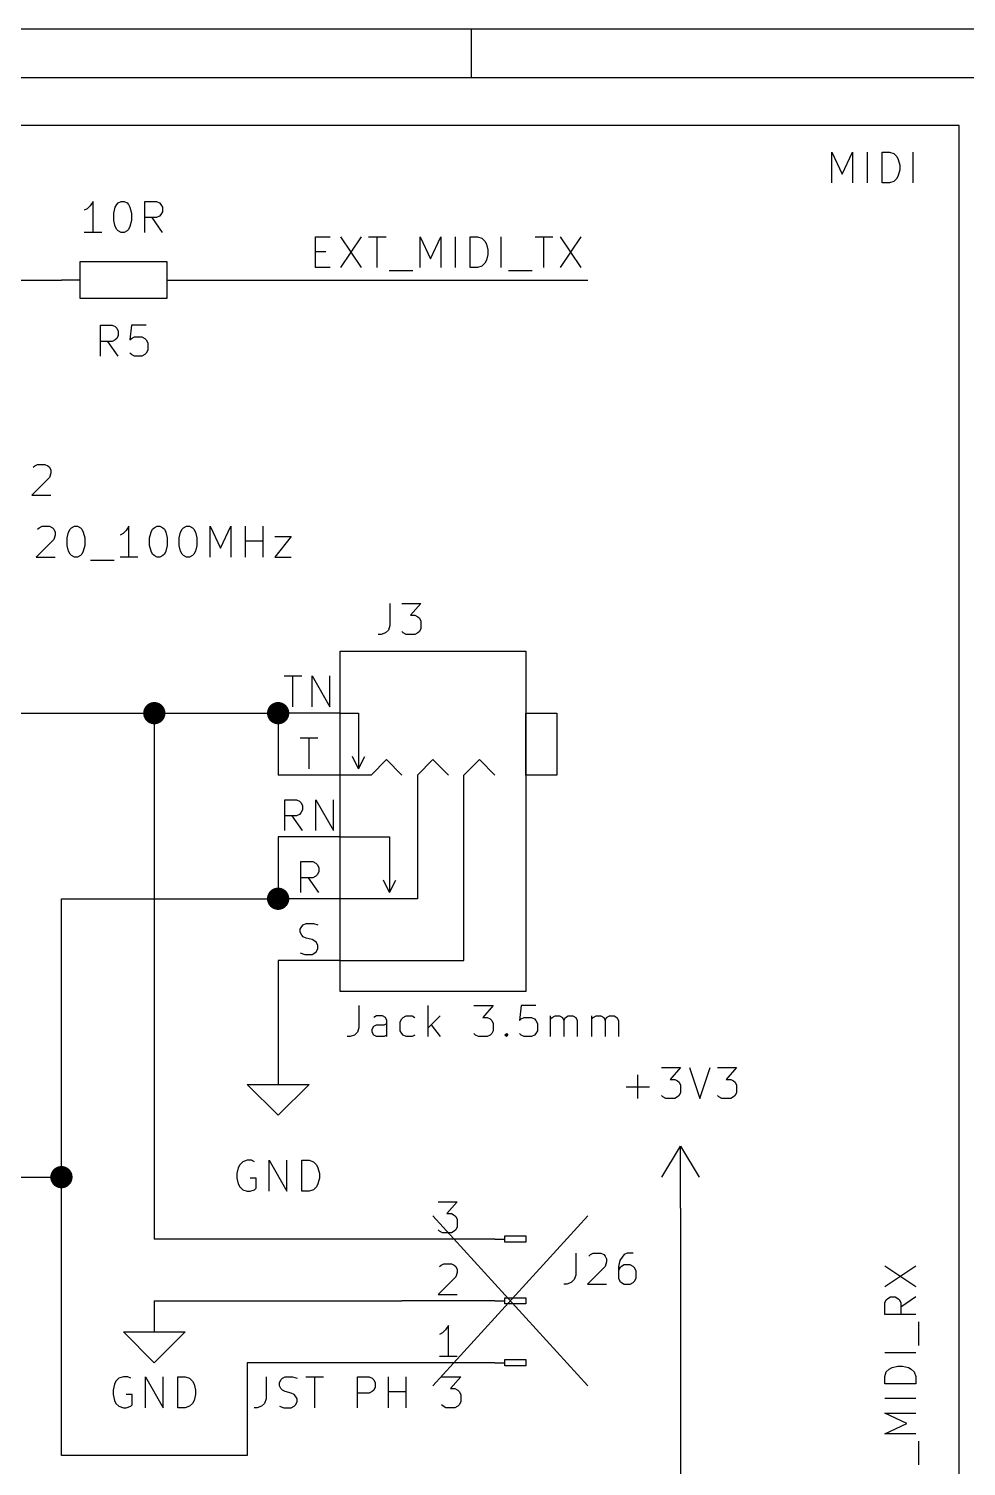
# Model space of a CAD drawing. Extents: x 0.4 to 11.3, y -7.9 to -0.4.
# Drawn here: x 1.647 to 3.161, y -2.717 to -0.394 of the extents above; entities that cross this region are included whole.
import ezdxf

# ---------------------------------------------------------------- set-up
doc = ezdxf.new("R2010")
doc.units = 0
doc.header["$MEASUREMENT"] = 0
for name, color, linetype in [('BLUE3', 171, 'CONTINUOUS'), ('CYAN2', 4, 'CONTINUOUS'), ('GRAY1', 251, 'CONTINUOUS'), ('GRAY3', 9, 'CONTINUOUS'), ('GREEN3', 91, 'CONTINUOUS'), ('LORANGE', 41, 'CONTINUOUS'), ('LYELLOW', 51, 'CONTINUOUS'), ('RED2', 1, 'CONTINUOUS'), ('RED3', 11, 'CONTINUOUS')]:
    doc.layers.add(name, color=color, linetype=linetype)

msp = doc.modelspace()

# ---------------------------------------------------------------- linework, layer by layer
at = {"layer": 'BLUE3', "linetype": 'CONTINUOUS'}
for p, q in [((3.15, -0.55), (0.55, -0.55)), ((3.15, -5.1), (3.15, -0.55)), ((2.9445, -0.643), (2.9445, -0.593)), ((2.9445, -0.593), (2.9612, -0.6287)), ((2.9612, -0.6287), (2.9779, -0.593)), ((2.9779, -0.593), (2.9779, -0.643)), ((3.0017, -0.643), (3.0017, -0.593)), ((3.0255, -0.643), (3.0255, -0.593)), ((3.0255, -0.593), (3.0374, -0.593)), ((3.0374, -0.593), (3.0445, -0.5953)), ((3.0445, -0.5953), (3.0493, -0.6001)), ((3.0493, -0.6001), (3.0517, -0.6049)), ((3.0755, -0.643), (3.0755, -0.593)), ((3.0517, -0.6049), (3.054, -0.6144)), ((3.054, -0.6215), (3.0517, -0.6311)), ((3.054, -0.6144), (3.054, -0.6215)), ((3.0374, -0.643), (3.0255, -0.643)), ((3.0445, -0.6406), (3.0374, -0.643)), ((3.0493, -0.6358), (3.0445, -0.6406)), ((3.0517, -0.6311), (3.0493, -0.6358))]:
    msp.add_line(p, q, dxfattribs=at)
at = {"layer": 'CYAN2', "linetype": 'CONTINUOUS'}
for p, q in [((1.7512, -0.6728), (1.7464, -0.6799)), ((1.7512, -0.7228), (1.7512, -0.6728)), ((1.7917, -0.6752), (1.7964, -0.6728)), ((1.7964, -0.6728), (1.8012, -0.6728)), ((1.8012, -0.6728), (1.8059, -0.6752)), ((1.8345, -0.7228), (1.8345, -0.6728)), ((1.8345, -0.6728), (1.8536, -0.6728)), ((1.8536, -0.6728), (1.8583, -0.6752)), ((1.7417, -0.6847), (1.7369, -0.6871)), ((1.7464, -0.6799), (1.7417, -0.6847)), ((1.7845, -0.6918), (1.7869, -0.6823)), ((1.7845, -0.7038), (1.7845, -0.6918)), ((1.7869, -0.6823), (1.7893, -0.6776)), ((1.7893, -0.6776), (1.7917, -0.6752)), ((1.8059, -0.6752), (1.8083, -0.6776)), ((1.8083, -0.6776), (1.8107, -0.6823)), ((1.8107, -0.6823), (1.8131, -0.6918)), ((1.8131, -0.6918), (1.8131, -0.7038)), ((1.8583, -0.6966), (1.8536, -0.699)), ((1.8583, -0.6752), (1.8607, -0.6776)), ((1.8607, -0.6942), (1.8583, -0.6966)), ((1.8607, -0.6776), (1.8631, -0.6823)), ((1.8631, -0.6895), (1.8607, -0.6942)), ((1.8631, -0.6823), (1.8631, -0.6895)), ((1.7869, -0.7133), (1.7845, -0.7038)), ((1.7893, -0.718), (1.7869, -0.7133)), ((1.7917, -0.7204), (1.7893, -0.718)), ((1.8083, -0.718), (1.8059, -0.7204)), ((1.8107, -0.7133), (1.8083, -0.718)), ((1.8131, -0.7038), (1.8107, -0.7133)), ((1.8536, -0.699), (1.8345, -0.699)), ((1.8631, -0.7228), (1.8464, -0.699)), ((1.7655, -0.7228), (1.7369, -0.7228)), ((1.7964, -0.7228), (1.7917, -0.7204)), ((1.8012, -0.7228), (1.7964, -0.7228)), ((1.8059, -0.7204), (1.8012, -0.7228)), ((1.7631, -0.9228), (1.7631, -0.8728)), ((1.7631, -0.8728), (1.7821, -0.8728)), ((1.7821, -0.8728), (1.7869, -0.8752)), ((1.7869, -0.8752), (1.7893, -0.8776)), ((1.7893, -0.8776), (1.7917, -0.8823)), ((1.7917, -0.8823), (1.7917, -0.8895)), ((1.8131, -0.8728), (1.8107, -0.8966)), ((1.8369, -0.8728), (1.8131, -0.8728)), ((1.7821, -0.899), (1.7631, -0.899)), ((1.7917, -0.9228), (1.775, -0.899)), ((1.7869, -0.8966), (1.7821, -0.899)), ((1.7893, -0.8942), (1.7869, -0.8966)), ((1.7917, -0.8895), (1.7893, -0.8942)), ((1.8107, -0.8966), (1.8131, -0.8942)), ((1.8131, -0.8942), (1.8179, -0.8918)), ((1.8179, -0.8918), (1.8298, -0.8918)), ((1.8298, -0.8918), (1.8345, -0.8942)), ((1.8345, -0.8942), (1.8369, -0.8966)), ((1.8369, -0.8966), (1.8393, -0.9014)), ((1.8393, -0.9014), (1.8393, -0.9133)), ((1.8131, -0.9204), (1.8107, -0.918)), ((1.8179, -0.9228), (1.8131, -0.9204)), ((1.8298, -0.9228), (1.8179, -0.9228)), ((1.8345, -0.9204), (1.8298, -0.9228)), ((1.8369, -0.918), (1.8345, -0.9204)), ((1.8393, -0.9133), (1.8369, -0.918)), ((1.6544, -1.1026), (1.6568, -1.1002)), ((1.6544, -1.1026), (1.6568, -1.1002)), ((1.6568, -1.1002), (1.6615, -1.0978)), ((1.6568, -1.1002), (1.6615, -1.0978)), ((1.6615, -1.0978), (1.6734, -1.0978)), ((1.6615, -1.0978), (1.6734, -1.0978)), ((1.6734, -1.0978), (1.6782, -1.1002)), ((1.6734, -1.0978), (1.6782, -1.1002)), ((1.6782, -1.1002), (1.6806, -1.1026)), ((1.6782, -1.1002), (1.6806, -1.1026)), ((1.6806, -1.1026), (1.6829, -1.1073)), ((1.6806, -1.1026), (1.6829, -1.1073)), ((1.6829, -1.1121), (1.6806, -1.1192)), ((1.6829, -1.1121), (1.6806, -1.1192)), ((1.6829, -1.1073), (1.6829, -1.1121)), ((1.6829, -1.1073), (1.6829, -1.1121)), ((1.6806, -1.1192), (1.652, -1.1478)), ((1.6806, -1.1192), (1.652, -1.1478)), ((1.652, -1.1478), (1.6829, -1.1478)), ((1.652, -1.1478), (1.6829, -1.1478)), ((1.6615, -1.2026), (1.6639, -1.2002)), ((1.6615, -1.2026), (1.6639, -1.2002)), ((1.6639, -1.2002), (1.6687, -1.1978)), ((1.6639, -1.2002), (1.6687, -1.1978)), ((1.6687, -1.1978), (1.6806, -1.1978)), ((1.6687, -1.1978), (1.6806, -1.1978)), ((1.6806, -1.1978), (1.6853, -1.2002)), ((1.6806, -1.1978), (1.6853, -1.2002)), ((1.6853, -1.2002), (1.6877, -1.2026)), ((1.6853, -1.2002), (1.6877, -1.2026)), ((1.6877, -1.2026), (1.6901, -1.2073)), ((1.6877, -1.2026), (1.6901, -1.2073)), ((1.6901, -1.2073), (1.6901, -1.2121)), ((1.6901, -1.2073), (1.6901, -1.2121)), ((1.7091, -1.2168), (1.7115, -1.2073)), ((1.7091, -1.2168), (1.7115, -1.2073)), ((1.7115, -1.2073), (1.7139, -1.2026)), ((1.7115, -1.2073), (1.7139, -1.2026)), ((1.7139, -1.2026), (1.7163, -1.2002)), ((1.7139, -1.2026), (1.7163, -1.2002)), ((1.7163, -1.2002), (1.721, -1.1978)), ((1.7163, -1.2002), (1.721, -1.1978)), ((1.721, -1.1978), (1.7258, -1.1978)), ((1.721, -1.1978), (1.7258, -1.1978)), ((1.7258, -1.1978), (1.7306, -1.2002)), ((1.7258, -1.1978), (1.7306, -1.2002)), ((1.7306, -1.2002), (1.7329, -1.2026)), ((1.7306, -1.2002), (1.7329, -1.2026)), ((1.7329, -1.2026), (1.7353, -1.2073)), ((1.7329, -1.2026), (1.7353, -1.2073)), ((1.7353, -1.2073), (1.7377, -1.2168)), ((1.7353, -1.2073), (1.7377, -1.2168)), ((1.8044, -1.2049), (1.7996, -1.2097)), ((1.8044, -1.2049), (1.7996, -1.2097)), ((1.8091, -1.1978), (1.8044, -1.2049)), ((1.8091, -1.1978), (1.8044, -1.2049)), ((1.8091, -1.2478), (1.8091, -1.1978)), ((1.8091, -1.2478), (1.8091, -1.1978)), ((1.8425, -1.2168), (1.8448, -1.2073)), ((1.8425, -1.2168), (1.8448, -1.2073)), ((1.8448, -1.2073), (1.8472, -1.2026)), ((1.8448, -1.2073), (1.8472, -1.2026)), ((1.8472, -1.2026), (1.8496, -1.2002)), ((1.8472, -1.2026), (1.8496, -1.2002)), ((1.8496, -1.2002), (1.8544, -1.1978)), ((1.8496, -1.2002), (1.8544, -1.1978)), ((1.8544, -1.1978), (1.8591, -1.1978)), ((1.8544, -1.1978), (1.8591, -1.1978)), ((1.8591, -1.1978), (1.8639, -1.2002)), ((1.8591, -1.1978), (1.8639, -1.2002)), ((1.8639, -1.2002), (1.8663, -1.2026)), ((1.8639, -1.2002), (1.8663, -1.2026)), ((1.8663, -1.2026), (1.8687, -1.2073)), ((1.8663, -1.2026), (1.8687, -1.2073)), ((1.8687, -1.2073), (1.871, -1.2168)), ((1.8687, -1.2073), (1.871, -1.2168)), ((1.8901, -1.2168), (1.8925, -1.2073)), ((1.8901, -1.2168), (1.8925, -1.2073)), ((1.8925, -1.2073), (1.8948, -1.2026)), ((1.8925, -1.2073), (1.8948, -1.2026)), ((1.8948, -1.2026), (1.8972, -1.2002)), ((1.8948, -1.2026), (1.8972, -1.2002)), ((1.8972, -1.2002), (1.902, -1.1978)), ((1.8972, -1.2002), (1.902, -1.1978)), ((1.902, -1.1978), (1.9068, -1.1978)), ((1.902, -1.1978), (1.9068, -1.1978)), ((1.9068, -1.1978), (1.9115, -1.2002)), ((1.9068, -1.1978), (1.9115, -1.2002)), ((1.9115, -1.2002), (1.9139, -1.2026)), ((1.9115, -1.2002), (1.9139, -1.2026)), ((1.9139, -1.2026), (1.9163, -1.2073)), ((1.9139, -1.2026), (1.9163, -1.2073)), ((1.9163, -1.2073), (1.9187, -1.2168)), ((1.9163, -1.2073), (1.9187, -1.2168)), ((1.9401, -1.2478), (1.9401, -1.1978)), ((1.9401, -1.1978), (1.9568, -1.2335)), ((1.9401, -1.2478), (1.9401, -1.1978)), ((1.9401, -1.1978), (1.9568, -1.2335)), ((1.9568, -1.2335), (1.9734, -1.1978)), ((1.9568, -1.2335), (1.9734, -1.1978)), ((1.9734, -1.1978), (1.9734, -1.2478)), ((1.9734, -1.1978), (1.9734, -1.2478)), ((1.9972, -1.2478), (1.9972, -1.1978)), ((1.9972, -1.2478), (1.9972, -1.1978)), ((2.0258, -1.2478), (2.0258, -1.1978)), ((2.0258, -1.2478), (2.0258, -1.1978)), ((1.6877, -1.2192), (1.6591, -1.2478)), ((1.6877, -1.2192), (1.6591, -1.2478)), ((1.6901, -1.2121), (1.6877, -1.2192)), ((1.6901, -1.2121), (1.6877, -1.2192)), ((1.7091, -1.2288), (1.7091, -1.2168)), ((1.7091, -1.2288), (1.7091, -1.2168)), ((1.7115, -1.2383), (1.7091, -1.2288)), ((1.7115, -1.2383), (1.7091, -1.2288)), ((1.7377, -1.2288), (1.7353, -1.2383)), ((1.7377, -1.2288), (1.7353, -1.2383)), ((1.7377, -1.2168), (1.7377, -1.2288)), ((1.7377, -1.2168), (1.7377, -1.2288)), ((1.7996, -1.2097), (1.7949, -1.2121)), ((1.7996, -1.2097), (1.7949, -1.2121)), ((1.8425, -1.2288), (1.8425, -1.2168)), ((1.8425, -1.2288), (1.8425, -1.2168)), ((1.8448, -1.2383), (1.8425, -1.2288)), ((1.8448, -1.2383), (1.8425, -1.2288)), ((1.871, -1.2288), (1.8687, -1.2383)), ((1.871, -1.2288), (1.8687, -1.2383)), ((1.871, -1.2168), (1.871, -1.2288)), ((1.871, -1.2168), (1.871, -1.2288)), ((1.8901, -1.2288), (1.8901, -1.2168)), ((1.8901, -1.2288), (1.8901, -1.2168)), ((1.8925, -1.2383), (1.8901, -1.2288)), ((1.8925, -1.2383), (1.8901, -1.2288)), ((1.9187, -1.2288), (1.9163, -1.2383)), ((1.9187, -1.2288), (1.9163, -1.2383)), ((1.9187, -1.2168), (1.9187, -1.2288)), ((1.9187, -1.2168), (1.9187, -1.2288)), ((1.9972, -1.2216), (2.0258, -1.2216)), ((1.9972, -1.2216), (2.0258, -1.2216)), ((2.0448, -1.2145), (2.071, -1.2145)), ((2.071, -1.2145), (2.0448, -1.2478)), ((2.0448, -1.2145), (2.071, -1.2145)), ((2.071, -1.2145), (2.0448, -1.2478)), ((1.6591, -1.2478), (1.6901, -1.2478)), ((1.6591, -1.2478), (1.6901, -1.2478)), ((1.7139, -1.243), (1.7115, -1.2383)), ((1.7139, -1.243), (1.7115, -1.2383)), ((1.7163, -1.2454), (1.7139, -1.243)), ((1.7163, -1.2454), (1.7139, -1.243)), ((1.721, -1.2478), (1.7163, -1.2454)), ((1.721, -1.2478), (1.7163, -1.2454)), ((1.7258, -1.2478), (1.721, -1.2478)), ((1.7258, -1.2478), (1.721, -1.2478)), ((1.7306, -1.2454), (1.7258, -1.2478)), ((1.7306, -1.2454), (1.7258, -1.2478)), ((1.7329, -1.243), (1.7306, -1.2454)), ((1.7329, -1.243), (1.7306, -1.2454)), ((1.7353, -1.2383), (1.7329, -1.243)), ((1.7353, -1.2383), (1.7329, -1.243)), ((1.7472, -1.2526), (1.7853, -1.2526)), ((1.7472, -1.2526), (1.7853, -1.2526)), ((1.8234, -1.2478), (1.7949, -1.2478)), ((1.8234, -1.2478), (1.7949, -1.2478)), ((1.8472, -1.243), (1.8448, -1.2383)), ((1.8472, -1.243), (1.8448, -1.2383)), ((1.8496, -1.2454), (1.8472, -1.243)), ((1.8496, -1.2454), (1.8472, -1.243)), ((1.8544, -1.2478), (1.8496, -1.2454)), ((1.8544, -1.2478), (1.8496, -1.2454)), ((1.8591, -1.2478), (1.8544, -1.2478)), ((1.8591, -1.2478), (1.8544, -1.2478)), ((1.8639, -1.2454), (1.8591, -1.2478)), ((1.8639, -1.2454), (1.8591, -1.2478)), ((1.8663, -1.243), (1.8639, -1.2454)), ((1.8663, -1.243), (1.8639, -1.2454)), ((1.8687, -1.2383), (1.8663, -1.243)), ((1.8687, -1.2383), (1.8663, -1.243)), ((1.8948, -1.243), (1.8925, -1.2383)), ((1.8948, -1.243), (1.8925, -1.2383)), ((1.8972, -1.2454), (1.8948, -1.243)), ((1.8972, -1.2454), (1.8948, -1.243)), ((1.902, -1.2478), (1.8972, -1.2454)), ((1.902, -1.2478), (1.8972, -1.2454)), ((1.9068, -1.2478), (1.902, -1.2478)), ((1.9068, -1.2478), (1.902, -1.2478)), ((1.9115, -1.2454), (1.9068, -1.2478)), ((1.9115, -1.2454), (1.9068, -1.2478)), ((1.9139, -1.243), (1.9115, -1.2454)), ((1.9139, -1.243), (1.9115, -1.2454)), ((1.9163, -1.2383), (1.9139, -1.243)), ((1.9163, -1.2383), (1.9139, -1.243)), ((2.0448, -1.2478), (2.071, -1.2478)), ((2.0448, -1.2478), (2.071, -1.2478)), ((2.2306, -1.3228), (2.2306, -1.3585)), ((2.2306, -1.3228), (2.2306, -1.3585)), ((2.2496, -1.3228), (2.2806, -1.3228)), ((2.2496, -1.3228), (2.2806, -1.3228)), ((2.2806, -1.3228), (2.2639, -1.3418)), ((2.2806, -1.3228), (2.2639, -1.3418)), ((2.2639, -1.3418), (2.271, -1.3418)), ((2.2639, -1.3418), (2.271, -1.3418)), ((2.271, -1.3418), (2.2758, -1.3442)), ((2.271, -1.3418), (2.2758, -1.3442)), ((2.2758, -1.3442), (2.2782, -1.3466)), ((2.2758, -1.3442), (2.2782, -1.3466)), ((2.2782, -1.3466), (2.2806, -1.3514)), ((2.2782, -1.3466), (2.2806, -1.3514)), ((2.2234, -1.3704), (2.2163, -1.3728)), ((2.2234, -1.3704), (2.2163, -1.3728)), ((2.2282, -1.3657), (2.2234, -1.3704)), ((2.2282, -1.3657), (2.2234, -1.3704)), ((2.2306, -1.3585), (2.2282, -1.3657)), ((2.2306, -1.3585), (2.2282, -1.3657)), ((2.252, -1.3704), (2.2496, -1.368)), ((2.252, -1.3704), (2.2496, -1.368)), ((2.2568, -1.3728), (2.252, -1.3704)), ((2.2568, -1.3728), (2.252, -1.3704)), ((2.2758, -1.3704), (2.271, -1.3728)), ((2.2758, -1.3704), (2.271, -1.3728)), ((2.2782, -1.368), (2.2758, -1.3704)), ((2.2782, -1.368), (2.2758, -1.3704)), ((2.2806, -1.3633), (2.2782, -1.368)), ((2.2806, -1.3633), (2.2782, -1.368)), ((2.2806, -1.3514), (2.2806, -1.3633)), ((2.2806, -1.3514), (2.2806, -1.3633)), ((2.2163, -1.3728), (2.2115, -1.3728)), ((2.2163, -1.3728), (2.2115, -1.3728)), ((2.271, -1.3728), (2.2568, -1.3728)), ((2.271, -1.3728), (2.2568, -1.3728)), ((2.1806, -1.9728), (2.1806, -2.0085)), ((2.1806, -1.9728), (2.1806, -2.0085)), ((2.2925, -2.0228), (2.2925, -1.9728)), ((2.2925, -2.0228), (2.2925, -1.9728)), ((2.3663, -1.9728), (2.3972, -1.9728)), ((2.3663, -1.9728), (2.3972, -1.9728)), ((2.3972, -1.9728), (2.3806, -1.9918)), ((2.3972, -1.9728), (2.3806, -1.9918)), ((2.4425, -1.9728), (2.4401, -1.9966)), ((2.4425, -1.9728), (2.4401, -1.9966)), ((2.4663, -1.9728), (2.4425, -1.9728)), ((2.4663, -1.9728), (2.4425, -1.9728)), ((2.2091, -1.9895), (2.2044, -1.9918)), ((2.2091, -1.9895), (2.2044, -1.9918)), ((2.2187, -1.9895), (2.2091, -1.9895)), ((2.2187, -1.9895), (2.2091, -1.9895)), ((2.2234, -1.9918), (2.2187, -1.9895)), ((2.2234, -1.9918), (2.2187, -1.9895)), ((2.2258, -1.9966), (2.2234, -1.9918)), ((2.2258, -1.9966), (2.2234, -1.9918)), ((2.2258, -2.0228), (2.2258, -1.9966)), ((2.2258, -2.0228), (2.2258, -1.9966)), ((2.2472, -1.999), (2.2496, -1.9942)), ((2.2472, -1.999), (2.2496, -1.9942)), ((2.2496, -1.9942), (2.252, -1.9918)), ((2.2496, -1.9942), (2.252, -1.9918)), ((2.252, -1.9918), (2.2568, -1.9895)), ((2.252, -1.9918), (2.2568, -1.9895)), ((2.2568, -1.9895), (2.2663, -1.9895)), ((2.2568, -1.9895), (2.2663, -1.9895)), ((2.2663, -1.9895), (2.271, -1.9918)), ((2.2663, -1.9895), (2.271, -1.9918)), ((2.3115, -1.9895), (2.2925, -2.0085)), ((2.3115, -1.9895), (2.2925, -2.0085)), ((2.3806, -1.9918), (2.3877, -1.9918)), ((2.3806, -1.9918), (2.3877, -1.9918)), ((2.3877, -1.9918), (2.3925, -1.9942)), ((2.3877, -1.9918), (2.3925, -1.9942)), ((2.3925, -1.9942), (2.3949, -1.9966)), ((2.3925, -1.9942), (2.3949, -1.9966)), ((2.3949, -1.9966), (2.3972, -2.0014)), ((2.3949, -1.9966), (2.3972, -2.0014)), ((2.4401, -1.9966), (2.4425, -1.9942)), ((2.4401, -1.9966), (2.4425, -1.9942)), ((2.4425, -1.9942), (2.4472, -1.9918)), ((2.4425, -1.9942), (2.4472, -1.9918)), ((2.4472, -1.9918), (2.4591, -1.9918)), ((2.4472, -1.9918), (2.4591, -1.9918)), ((2.4591, -1.9918), (2.4639, -1.9942)), ((2.4591, -1.9918), (2.4639, -1.9942)), ((2.4639, -1.9942), (2.4663, -1.9966)), ((2.4639, -1.9942), (2.4663, -1.9966)), ((2.4663, -1.9966), (2.4687, -2.0014)), ((2.4663, -1.9966), (2.4687, -2.0014)), ((2.4901, -2.0228), (2.4901, -1.9895)), ((2.4901, -2.0228), (2.4901, -1.9895)), ((2.4901, -1.9942), (2.4925, -1.9918)), ((2.4901, -1.9942), (2.4925, -1.9918)), ((2.4925, -1.9918), (2.4972, -1.9895)), ((2.4925, -1.9918), (2.4972, -1.9895)), ((2.4972, -1.9895), (2.5044, -1.9895)), ((2.4972, -1.9895), (2.5044, -1.9895)), ((2.5044, -1.9895), (2.5091, -1.9918)), ((2.5044, -1.9895), (2.5091, -1.9918)), ((2.5091, -1.9918), (2.5115, -1.9966)), ((2.5091, -1.9918), (2.5115, -1.9966)), ((2.5115, -1.9966), (2.5139, -1.9918)), ((2.5115, -1.9966), (2.5139, -1.9918)), ((2.5115, -1.9966), (2.5115, -2.0228)), ((2.5115, -1.9966), (2.5115, -2.0228)), ((2.5139, -1.9918), (2.5187, -1.9895)), ((2.5139, -1.9918), (2.5187, -1.9895)), ((2.5187, -1.9895), (2.5258, -1.9895)), ((2.5187, -1.9895), (2.5258, -1.9895)), ((2.5258, -1.9895), (2.5306, -1.9918)), ((2.5258, -1.9895), (2.5306, -1.9918)), ((2.5306, -1.9918), (2.5329, -1.9966)), ((2.5306, -1.9918), (2.5329, -1.9966)), ((2.5329, -1.9966), (2.5329, -2.0228)), ((2.5329, -1.9966), (2.5329, -2.0228)), ((2.5568, -2.0228), (2.5568, -1.9895)), ((2.5568, -2.0228), (2.5568, -1.9895)), ((2.5568, -1.9942), (2.5591, -1.9918)), ((2.5568, -1.9942), (2.5591, -1.9918)), ((2.5591, -1.9918), (2.5639, -1.9895)), ((2.5591, -1.9918), (2.5639, -1.9895)), ((2.5639, -1.9895), (2.571, -1.9895)), ((2.5639, -1.9895), (2.571, -1.9895)), ((2.571, -1.9895), (2.5758, -1.9918)), ((2.571, -1.9895), (2.5758, -1.9918)), ((2.5758, -1.9918), (2.5782, -1.9966)), ((2.5758, -1.9918), (2.5782, -1.9966)), ((2.5782, -1.9966), (2.5806, -1.9918)), ((2.5782, -1.9966), (2.5806, -1.9918)), ((2.5782, -1.9966), (2.5782, -2.0228)), ((2.5782, -1.9966), (2.5782, -2.0228)), ((2.5806, -1.9918), (2.5853, -1.9895)), ((2.5806, -1.9918), (2.5853, -1.9895)), ((2.5853, -1.9895), (2.5925, -1.9895)), ((2.5853, -1.9895), (2.5925, -1.9895)), ((2.5925, -1.9895), (2.5972, -1.9918)), ((2.5925, -1.9895), (2.5972, -1.9918)), ((2.5972, -1.9918), (2.5996, -1.9966)), ((2.5972, -1.9918), (2.5996, -1.9966)), ((2.5996, -1.9966), (2.5996, -2.0228)), ((2.5996, -1.9966), (2.5996, -2.0228)), ((2.1734, -2.0204), (2.1663, -2.0228)), ((2.1734, -2.0204), (2.1663, -2.0228)), ((2.1782, -2.0157), (2.1734, -2.0204)), ((2.1782, -2.0157), (2.1734, -2.0204)), ((2.1806, -2.0085), (2.1782, -2.0157)), ((2.1806, -2.0085), (2.1782, -2.0157)), ((2.202, -2.0109), (2.2044, -2.0061)), ((2.202, -2.0109), (2.2044, -2.0061)), ((2.202, -2.0157), (2.202, -2.0109)), ((2.202, -2.0157), (2.202, -2.0109)), ((2.2044, -2.0204), (2.202, -2.0157)), ((2.2044, -2.0204), (2.202, -2.0157)), ((2.2044, -2.0061), (2.2091, -2.0038)), ((2.2044, -2.0061), (2.2091, -2.0038)), ((2.2091, -2.0228), (2.2044, -2.0204)), ((2.2091, -2.0228), (2.2044, -2.0204)), ((2.2091, -2.0038), (2.221, -2.0038)), ((2.2091, -2.0038), (2.221, -2.0038)), ((2.221, -2.0038), (2.2258, -2.0014)), ((2.221, -2.0038), (2.2258, -2.0014)), ((2.2258, -2.0204), (2.221, -2.0228)), ((2.2258, -2.0204), (2.221, -2.0228)), ((2.2472, -2.0133), (2.2472, -1.999)), ((2.2472, -2.0133), (2.2472, -1.999)), ((2.2496, -2.018), (2.2472, -2.0133)), ((2.2496, -2.018), (2.2472, -2.0133)), ((2.252, -2.0204), (2.2496, -2.018)), ((2.252, -2.0204), (2.2496, -2.018)), ((2.2568, -2.0228), (2.252, -2.0204)), ((2.2568, -2.0228), (2.252, -2.0204)), ((2.271, -2.0204), (2.2663, -2.0228)), ((2.271, -2.0204), (2.2663, -2.0228)), ((2.2972, -2.0038), (2.3115, -2.0228)), ((2.2972, -2.0038), (2.3115, -2.0228)), ((2.3687, -2.0204), (2.3663, -2.018)), ((2.3687, -2.0204), (2.3663, -2.018)), ((2.3734, -2.0228), (2.3687, -2.0204)), ((2.3734, -2.0228), (2.3687, -2.0204)), ((2.3925, -2.0204), (2.3877, -2.0228)), ((2.3925, -2.0204), (2.3877, -2.0228)), ((2.3949, -2.018), (2.3925, -2.0204)), ((2.3949, -2.018), (2.3925, -2.0204)), ((2.3972, -2.0133), (2.3949, -2.018)), ((2.3972, -2.0133), (2.3949, -2.018)), ((2.3972, -2.0014), (2.3972, -2.0133)), ((2.3972, -2.0014), (2.3972, -2.0133)), ((2.4163, -2.0204), (2.4187, -2.018)), ((2.4163, -2.0204), (2.4187, -2.018)), ((2.4187, -2.0228), (2.4163, -2.0204)), ((2.4187, -2.0228), (2.4163, -2.0204)), ((2.4187, -2.018), (2.421, -2.0204)), ((2.4187, -2.018), (2.4187, -2.0228)), ((2.4187, -2.018), (2.421, -2.0204)), ((2.4187, -2.018), (2.4187, -2.0228)), ((2.421, -2.0204), (2.4187, -2.0228)), ((2.421, -2.0204), (2.4187, -2.0228)), ((2.4425, -2.0204), (2.4401, -2.018)), ((2.4425, -2.0204), (2.4401, -2.018)), ((2.4472, -2.0228), (2.4425, -2.0204)), ((2.4472, -2.0228), (2.4425, -2.0204)), ((2.4639, -2.0204), (2.4591, -2.0228)), ((2.4639, -2.0204), (2.4591, -2.0228)), ((2.4663, -2.018), (2.4639, -2.0204)), ((2.4663, -2.018), (2.4639, -2.0204)), ((2.4687, -2.0133), (2.4663, -2.018)), ((2.4687, -2.0133), (2.4663, -2.018)), ((2.4687, -2.0014), (2.4687, -2.0133)), ((2.4687, -2.0014), (2.4687, -2.0133)), ((2.1663, -2.0228), (2.1615, -2.0228)), ((2.1663, -2.0228), (2.1615, -2.0228)), ((2.221, -2.0228), (2.2091, -2.0228)), ((2.221, -2.0228), (2.2091, -2.0228)), ((2.2663, -2.0228), (2.2568, -2.0228)), ((2.2663, -2.0228), (2.2568, -2.0228)), ((2.3877, -2.0228), (2.3734, -2.0228)), ((2.3877, -2.0228), (2.3734, -2.0228)), ((2.4591, -2.0228), (2.4472, -2.0228)), ((2.4591, -2.0228), (2.4472, -2.0228)), ((2.6309, -2.1228), (2.6309, -2.0847)), ((2.669, -2.0728), (2.7, -2.0728)), ((2.7, -2.0728), (2.6833, -2.0919)), ((2.7143, -2.0728), (2.7309, -2.1228)), ((2.7309, -2.1228), (2.7476, -2.0728)), ((2.7595, -2.0728), (2.7905, -2.0728)), ((2.7905, -2.0728), (2.7738, -2.0919)), ((2.6119, -2.1038), (2.65, -2.1038)), ((2.6833, -2.0919), (2.6905, -2.0919)), ((2.6905, -2.0919), (2.6952, -2.0942)), ((2.6952, -2.0942), (2.6976, -2.0966)), ((2.6976, -2.0966), (2.7, -2.1014)), ((2.7, -2.1133), (2.6976, -2.118)), ((2.7, -2.1014), (2.7, -2.1133)), ((2.7738, -2.0919), (2.781, -2.0919)), ((2.781, -2.0919), (2.7857, -2.0942)), ((2.7857, -2.0942), (2.7881, -2.0966)), ((2.7881, -2.0966), (2.7905, -2.1014)), ((2.7905, -2.1133), (2.7881, -2.118)), ((2.7905, -2.1014), (2.7905, -2.1133)), ((2.6714, -2.1204), (2.669, -2.118)), ((2.6762, -2.1228), (2.6714, -2.1204)), ((2.6905, -2.1228), (2.6762, -2.1228)), ((2.6952, -2.1204), (2.6905, -2.1228)), ((2.6976, -2.118), (2.6952, -2.1204)), ((2.7619, -2.1204), (2.7595, -2.118)), ((2.7667, -2.1228), (2.7619, -2.1204)), ((2.781, -2.1228), (2.7667, -2.1228)), ((2.7857, -2.1204), (2.781, -2.1228)), ((2.7881, -2.118), (2.7857, -2.1204)), ((1.9881, -2.2299), (1.9857, -2.2347)), ((1.9881, -2.2299), (1.9857, -2.2347)), ((1.9929, -2.2252), (1.9881, -2.2299)), ((1.9929, -2.2252), (1.9881, -2.2299)), ((2, -2.2228), (1.9929, -2.2252)), ((2, -2.2228), (1.9929, -2.2252)), ((2.0071, -2.2228), (2, -2.2228)), ((2.0071, -2.2228), (2, -2.2228)), ((2.0119, -2.2252), (2.0071, -2.2228)), ((2.0119, -2.2252), (2.0071, -2.2228)), ((2.0357, -2.2728), (2.0357, -2.2228)), ((2.0357, -2.2228), (2.0643, -2.2728)), ((2.0357, -2.2728), (2.0357, -2.2228)), ((2.0357, -2.2228), (2.0643, -2.2728)), ((2.0643, -2.2728), (2.0643, -2.2228)), ((2.0643, -2.2728), (2.0643, -2.2228)), ((2.0881, -2.2728), (2.0881, -2.2228)), ((2.0881, -2.2228), (2.1, -2.2228)), ((2.0881, -2.2728), (2.0881, -2.2228)), ((2.0881, -2.2228), (2.1, -2.2228)), ((2.1, -2.2228), (2.1071, -2.2252)), ((2.1, -2.2228), (2.1071, -2.2252)), ((2.1071, -2.2252), (2.1119, -2.2299)), ((2.1071, -2.2252), (2.1119, -2.2299)), ((2.1119, -2.2299), (2.1143, -2.2347)), ((2.1119, -2.2299), (2.1143, -2.2347)), ((1.9857, -2.2347), (1.9833, -2.2442)), ((1.9857, -2.2347), (1.9833, -2.2442)), ((1.9833, -2.2442), (1.9833, -2.2514)), ((1.9833, -2.2442), (1.9833, -2.2514)), ((1.9833, -2.2514), (1.9857, -2.2609)), ((1.9833, -2.2514), (1.9857, -2.2609)), ((2.0143, -2.2514), (2.0048, -2.2514)), ((2.0143, -2.2514), (2.0048, -2.2514)), ((2.0143, -2.268), (2.0143, -2.2514)), ((2.0143, -2.268), (2.0143, -2.2514)), ((2.1143, -2.2347), (2.1167, -2.2442)), ((2.1143, -2.2347), (2.1167, -2.2442)), ((2.1167, -2.2514), (2.1143, -2.2609)), ((2.1167, -2.2514), (2.1143, -2.2609)), ((2.1167, -2.2442), (2.1167, -2.2514)), ((2.1167, -2.2442), (2.1167, -2.2514)), ((1.9857, -2.2609), (1.9881, -2.2657)), ((1.9857, -2.2609), (1.9881, -2.2657)), ((1.9881, -2.2657), (1.9929, -2.2704)), ((1.9881, -2.2657), (1.9929, -2.2704)), ((1.9929, -2.2704), (2, -2.2728)), ((1.9929, -2.2704), (2, -2.2728)), ((2, -2.2728), (2.0048, -2.2728)), ((2, -2.2728), (2.0048, -2.2728)), ((2.0048, -2.2728), (2.0119, -2.2704)), ((2.0048, -2.2728), (2.0119, -2.2704)), ((2.0119, -2.2704), (2.0143, -2.268)), ((2.0119, -2.2704), (2.0143, -2.268)), ((2.1, -2.2728), (2.0881, -2.2728)), ((2.1, -2.2728), (2.0881, -2.2728)), ((2.1071, -2.2704), (2.1, -2.2728)), ((2.1071, -2.2704), (2.1, -2.2728)), ((2.1119, -2.2657), (2.1071, -2.2704)), ((2.1119, -2.2657), (2.1071, -2.2704)), ((2.1143, -2.2609), (2.1119, -2.2657)), ((2.1143, -2.2609), (2.1119, -2.2657)), ((1.7929, -2.5752), (1.7881, -2.5799)), ((1.8, -2.5728), (1.7929, -2.5752)), ((1.8071, -2.5728), (1.8, -2.5728)), ((1.8119, -2.5752), (1.8071, -2.5728)), ((1.8357, -2.6228), (1.8357, -2.5728)), ((1.8357, -2.5728), (1.8643, -2.6228)), ((1.8643, -2.6228), (1.8643, -2.5728)), ((1.8881, -2.6228), (1.8881, -2.5728)), ((1.8881, -2.5728), (1.9, -2.5728)), ((1.9, -2.5728), (1.9071, -2.5752)), ((1.9071, -2.5752), (1.9119, -2.5799)), ((1.7857, -2.5847), (1.7833, -2.5942)), ((1.7833, -2.5942), (1.7833, -2.6014)), ((1.7833, -2.6014), (1.7857, -2.6109)), ((1.7881, -2.5799), (1.7857, -2.5847)), ((1.8143, -2.6014), (1.8048, -2.6014)), ((1.8143, -2.618), (1.8143, -2.6014)), ((1.9119, -2.5799), (1.9143, -2.5847)), ((1.9143, -2.5847), (1.9167, -2.5942)), ((1.9167, -2.6014), (1.9143, -2.6109)), ((1.9167, -2.5942), (1.9167, -2.6014)), ((1.7857, -2.6109), (1.7881, -2.6157)), ((1.7881, -2.6157), (1.7929, -2.6204)), ((1.7929, -2.6204), (1.8, -2.6228)), ((1.8, -2.6228), (1.8048, -2.6228)), ((1.8048, -2.6228), (1.8119, -2.6204)), ((1.8119, -2.6204), (1.8143, -2.618)), ((1.9, -2.6228), (1.8881, -2.6228)), ((1.9071, -2.6204), (1.9, -2.6228)), ((1.9119, -2.6157), (1.9071, -2.6204)), ((1.9143, -2.6109), (1.9119, -2.6157))]:
    msp.add_line(p, q, dxfattribs=at)
at = {"layer": 'GRAY1', "linetype": 'CONTINUOUS'}
for p, q in [((2.1102, -0.7798), (2.1102, -0.7298)), ((2.1102, -0.7298), (2.134, -0.7298)), ((2.1507, -0.7298), (2.184, -0.7798)), ((2.184, -0.7298), (2.1507, -0.7798)), ((2.1959, -0.7298), (2.2245, -0.7298)), ((2.2102, -0.7798), (2.2102, -0.7298)), ((2.2792, -0.7798), (2.2792, -0.7298)), ((2.2792, -0.7298), (2.2959, -0.7655)), ((2.2959, -0.7655), (2.3126, -0.7298)), ((2.3126, -0.7298), (2.3126, -0.7798)), ((2.3364, -0.7798), (2.3364, -0.7298)), ((2.3602, -0.7798), (2.3602, -0.7298)), ((2.3602, -0.7298), (2.3721, -0.7298)), ((2.3721, -0.7298), (2.3792, -0.7322)), ((2.3792, -0.7322), (2.384, -0.7369)), ((2.384, -0.7369), (2.3864, -0.7417)), ((2.3864, -0.7417), (2.3887, -0.7512)), ((2.4102, -0.7798), (2.4102, -0.7298)), ((2.4649, -0.7298), (2.4935, -0.7298)), ((2.4792, -0.7798), (2.4792, -0.7298)), ((2.5054, -0.7298), (2.5387, -0.7798)), ((2.5387, -0.7298), (2.5054, -0.7798)), ((2.1102, -0.7536), (2.1268, -0.7536)), ((2.3887, -0.7584), (2.3864, -0.7679)), ((2.3887, -0.7512), (2.3887, -0.7584)), ((2.134, -0.7798), (2.1102, -0.7798)), ((2.2292, -0.7846), (2.2673, -0.7846)), ((2.3721, -0.7798), (2.3602, -0.7798)), ((2.3792, -0.7774), (2.3721, -0.7798)), ((2.384, -0.7727), (2.3792, -0.7774)), ((2.3864, -0.7679), (2.384, -0.7727)), ((2.4221, -0.7846), (2.4602, -0.7846)), ((3.0298, -2.4268), (3.0798, -2.3935)), ((3.0298, -2.3935), (3.0798, -2.4268)), ((3.0298, -2.453), (3.0322, -2.4483)), ((3.0298, -2.4721), (3.0298, -2.453)), ((3.0322, -2.4483), (3.0346, -2.4459)), ((3.0346, -2.4459), (3.0393, -2.4435)), ((3.0393, -2.4435), (3.0465, -2.4435)), ((3.0465, -2.4435), (3.0512, -2.4459)), ((3.0512, -2.4459), (3.0536, -2.4483)), ((3.0536, -2.4483), (3.056, -2.453)), ((3.0798, -2.4435), (3.056, -2.4602)), ((3.056, -2.453), (3.056, -2.4721)), ((3.0798, -2.4721), (3.0298, -2.4721)), ((3.0846, -2.5221), (3.0846, -2.484)), ((3.0798, -2.534), (3.0298, -2.534)), ((3.0417, -2.5578), (3.0512, -2.5554)), ((3.0512, -2.5554), (3.0584, -2.5554)), ((3.0584, -2.5554), (3.0679, -2.5578)), ((3.0298, -2.5721), (3.0322, -2.5649)), ((3.0298, -2.584), (3.0298, -2.5721)), ((3.0322, -2.5649), (3.0369, -2.5602)), ((3.0369, -2.5602), (3.0417, -2.5578)), ((3.0679, -2.5578), (3.0727, -2.5602)), ((3.0727, -2.5602), (3.0774, -2.5649)), ((3.0774, -2.5649), (3.0798, -2.5721)), ((3.0798, -2.5721), (3.0798, -2.584)), ((3.0798, -2.584), (3.0298, -2.584)), ((3.0798, -2.6078), (3.0298, -2.6078)), ((3.0655, -2.6483), (3.0298, -2.6316)), ((3.0298, -2.6316), (3.0798, -2.6316)), ((3.0298, -2.6649), (3.0655, -2.6483)), ((3.0798, -2.6649), (3.0298, -2.6649)), ((3.0846, -2.7149), (3.0846, -2.6768))]:
    msp.add_line(p, q, dxfattribs=at)
at = {"layer": 'GRAY3', "linetype": 'CONTINUOUS'}
for p, q in [((2.3083, -2.2899), (2.3393, -2.2899)), ((2.3393, -2.2899), (2.3226, -2.3089)), ((2.3226, -2.3089), (2.3298, -2.3089)), ((2.3298, -2.3089), (2.3345, -2.3113)), ((2.3345, -2.3113), (2.3369, -2.3137)), ((2.3369, -2.3137), (2.3393, -2.3184)), ((2.3393, -2.3184), (2.3393, -2.3304)), ((2.3107, -2.3375), (2.3083, -2.3351)), ((2.3155, -2.3399), (2.3107, -2.3375)), ((2.3298, -2.3399), (2.3155, -2.3399)), ((2.3345, -2.3375), (2.3298, -2.3399)), ((2.3369, -2.3351), (2.3345, -2.3375)), ((2.3393, -2.3304), (2.3369, -2.3351)), ((2.416, -2.355), (2.416, -2.345)), ((2.416, -2.345), (2.45, -2.345)), ((2.45, -2.345), (2.45, -2.355)), ((2.4, -2.35), (2.25, -2.35)), ((2.4, -2.35), (2.416, -2.35)), ((2.45, -2.355), (2.416, -2.355)), ((2.3107, -2.3946), (2.3131, -2.3923)), ((2.3131, -2.3923), (2.3179, -2.3899)), ((2.3179, -2.3899), (2.3298, -2.3899)), ((2.3298, -2.3899), (2.3345, -2.3923)), ((2.3345, -2.3923), (2.3369, -2.3946)), ((2.5306, -2.3728), (2.5306, -2.4085)), ((2.552, -2.3776), (2.5544, -2.3752)), ((2.5544, -2.3752), (2.5591, -2.3728)), ((2.5591, -2.3728), (2.571, -2.3728)), ((2.571, -2.3728), (2.5758, -2.3752)), ((2.5758, -2.3752), (2.5782, -2.3776)), ((2.5782, -2.3776), (2.5806, -2.3823)), ((2.5806, -2.3871), (2.5782, -2.3942)), ((2.5806, -2.3823), (2.5806, -2.3871)), ((2.602, -2.3847), (2.5996, -2.3942)), ((2.6068, -2.3776), (2.602, -2.3847)), ((2.6091, -2.3918), (2.6044, -2.3942)), ((2.6091, -2.3752), (2.6068, -2.3776)), ((2.6139, -2.3728), (2.6091, -2.3752)), ((2.6187, -2.3918), (2.6091, -2.3918)), ((2.6234, -2.3728), (2.6139, -2.3728)), ((2.6234, -2.3942), (2.6187, -2.3918)), ((2.3369, -2.4113), (2.3083, -2.4399)), ((2.3369, -2.3946), (2.3393, -2.3994)), ((2.3393, -2.4042), (2.3369, -2.4113)), ((2.3393, -2.3994), (2.3393, -2.4042)), ((2.5282, -2.4157), (2.5234, -2.4204)), ((2.5306, -2.4085), (2.5282, -2.4157)), ((2.5782, -2.3942), (2.5496, -2.4228)), ((2.5996, -2.3942), (2.5996, -2.4133)), ((2.602, -2.3966), (2.5996, -2.4014)), ((2.5996, -2.4133), (2.602, -2.418)), ((2.6044, -2.3942), (2.602, -2.3966)), ((2.6258, -2.3966), (2.6234, -2.3942)), ((2.6282, -2.4014), (2.6258, -2.3966)), ((2.6258, -2.418), (2.6282, -2.4133)), ((2.6282, -2.4133), (2.6282, -2.4014)), ((2.5163, -2.4228), (2.5115, -2.4228)), ((2.5234, -2.4204), (2.5163, -2.4228)), ((2.5496, -2.4228), (2.5806, -2.4228)), ((2.602, -2.418), (2.6044, -2.4204)), ((2.6044, -2.4204), (2.6091, -2.4228)), ((2.6091, -2.4228), (2.6187, -2.4228)), ((2.6187, -2.4228), (2.6234, -2.4204)), ((2.6234, -2.4204), (2.6258, -2.418)), ((2.4, -2.45), (2.25, -2.45)), ((2.3083, -2.4399), (2.3393, -2.4399)), ((2.4, -2.45), (2.416, -2.45)), ((2.416, -2.455), (2.416, -2.445)), ((2.416, -2.445), (2.45, -2.445)), ((2.45, -2.455), (2.416, -2.455)), ((2.45, -2.445), (2.45, -2.455)), ((2.3155, -2.5018), (2.3107, -2.5042)), ((2.3202, -2.497), (2.3155, -2.5018)), ((2.325, -2.4899), (2.3202, -2.497)), ((2.325, -2.5399), (2.325, -2.4899)), ((2.4, -2.55), (2.25, -2.55)), ((2.3393, -2.5399), (2.3107, -2.5399)), ((2.4, -2.55), (2.416, -2.55)), ((2.416, -2.555), (2.416, -2.545)), ((2.416, -2.545), (2.45, -2.545)), ((2.45, -2.555), (2.416, -2.555)), ((2.45, -2.545), (2.45, -2.555)), ((2.0306, -2.5728), (2.0306, -2.6085)), ((2.052, -2.5823), (2.0544, -2.5776)), ((2.0544, -2.5776), (2.0568, -2.5752)), ((2.0568, -2.5752), (2.0615, -2.5728)), ((2.0615, -2.5728), (2.0734, -2.5728)), ((2.0734, -2.5728), (2.0806, -2.5752)), ((2.0949, -2.5728), (2.1234, -2.5728)), ((2.1091, -2.6228), (2.1091, -2.5728)), ((2.1782, -2.6228), (2.1782, -2.5728)), ((2.1782, -2.5728), (2.1972, -2.5728)), ((2.1972, -2.5728), (2.202, -2.5752)), ((2.202, -2.5752), (2.2044, -2.5776)), ((2.2044, -2.5776), (2.2068, -2.5823)), ((2.2282, -2.6228), (2.2282, -2.5728)), ((2.2568, -2.6228), (2.2568, -2.5728)), ((2.3139, -2.5728), (2.3449, -2.5728)), ((2.3449, -2.5728), (2.3282, -2.5918)), ((2.052, -2.5871), (2.052, -2.5823)), ((2.0544, -2.5918), (2.052, -2.5871)), ((2.0568, -2.5942), (2.0544, -2.5918)), ((2.0615, -2.5966), (2.0568, -2.5942)), ((2.071, -2.599), (2.0615, -2.5966)), ((2.0758, -2.6014), (2.071, -2.599)), ((2.0782, -2.6038), (2.0758, -2.6014)), ((2.1972, -2.599), (2.1782, -2.599)), ((2.202, -2.5966), (2.1972, -2.599)), ((2.2044, -2.5942), (2.202, -2.5966)), ((2.2068, -2.5895), (2.2044, -2.5942)), ((2.2068, -2.5823), (2.2068, -2.5895)), ((2.2282, -2.5966), (2.2568, -2.5966)), ((2.3282, -2.5918), (2.3353, -2.5918)), ((2.3353, -2.5918), (2.3401, -2.5942)), ((2.3401, -2.5942), (2.3425, -2.5966)), ((2.3425, -2.5966), (2.3449, -2.6014)), ((2.3449, -2.6014), (2.3449, -2.6133)), ((2.0163, -2.6228), (2.0115, -2.6228)), ((2.0234, -2.6204), (2.0163, -2.6228)), ((2.0282, -2.6157), (2.0234, -2.6204)), ((2.0306, -2.6085), (2.0282, -2.6157)), ((2.052, -2.6204), (2.0591, -2.6228)), ((2.0591, -2.6228), (2.071, -2.6228)), ((2.071, -2.6228), (2.0758, -2.6204)), ((2.0758, -2.6204), (2.0782, -2.618)), ((2.0806, -2.6085), (2.0782, -2.6038)), ((2.0782, -2.618), (2.0806, -2.6133)), ((2.0806, -2.6133), (2.0806, -2.6085)), ((2.3163, -2.6204), (2.3139, -2.618)), ((2.321, -2.6228), (2.3163, -2.6204)), ((2.3353, -2.6228), (2.321, -2.6228)), ((2.3401, -2.6204), (2.3353, -2.6228)), ((2.3425, -2.618), (2.3401, -2.6204)), ((2.3449, -2.6133), (2.3425, -2.618))]:
    msp.add_line(p, q, dxfattribs=at)
at = {"layer": 'GREEN3', "linetype": 'CONTINUOUS'}
for p, q in [((1.55, -0.8), (1.7, -0.8)), ((1.9, -0.8), (2.55, -0.8)), ((1.55, -1.5), (1.85, -1.5)), ((1.85, -1.5), (1.85, -2.35)), ((1.85, -1.5), (2.05, -1.5)), ((2.05, -1.5), (2.05, -1.6)), ((2.05, -1.7), (2.05, -1.8)), ((1.7, -2.25), (1.7, -1.8)), ((1.7, -1.8), (2.05, -1.8)), ((2.05, -1.9), (2.05, -2.05)), ((0.7, -2.25), (1.7, -2.25)), ((1.7, -2.7), (1.7, -2.25)), ((2.7, -2.3), (2.7, -2.75)), ((2.25, -2.35), (1.85, -2.35)), ((1.85, -2.45), (2.25, -2.45)), ((2.25, -2.55), (2, -2.55)), ((2, -2.55), (2, -2.7)), ((2, -2.7), (1.7, -2.7))]:
    msp.add_line(p, q, dxfattribs=at)
at = {"layer": 'GREEN3', "const_width": 0.018}
for points in [[(1.841, -1.5, 1), (1.859, -1.5, 1)], [(2.041, -1.5, 1), (2.059, -1.5, 1)], [(2.041, -1.8, 1), (2.059, -1.8, 1)], [(1.691, -2.25, 1), (1.709, -2.25, 1)]]:
    msp.add_lwpolyline(points, format="xyb", close=True, dxfattribs=at)
at = {"layer": 'LORANGE', "linetype": 'CONTINUOUS'}
for p, q in [((2.2998, -2.3128), (2.5502, -2.5872)), ((2.5502, -2.3128), (2.2998, -2.5872))]:
    msp.add_line(p, q, dxfattribs=at)
at = {"layer": 'LYELLOW', "linetype": 'CONTINUOUS'}
for p, q in [((2.15, -1.95), (2.15, -1.4)), ((2.15, -1.4), (2.45, -1.4)), ((2.45, -1.4), (2.45, -1.95)), ((2.45, -1.95), (2.15, -1.95))]:
    msp.add_line(p, q, dxfattribs=at)
at = {"layer": 'RED2', "linetype": 'CONTINUOUS'}
for p, q in [((0.3937, -0.3937), (11.2993, -0.3937)), ((2.3622, -0.4724), (2.3622, -0.3937)), ((0.4724, -0.4724), (11.2206, -0.4724)), ((1.73, -0.83), (1.73, -0.77)), ((1.73, -0.77), (1.87, -0.77)), ((1.87, -0.77), (1.87, -0.83)), ((1.73, -0.8), (1.7, -0.8)), ((1.87, -0.8), (1.9, -0.8)), ((1.87, -0.83), (1.73, -0.83)), ((2.15, -1.95), (2.15, -1.4)), ((2.15, -1.4), (2.45, -1.4)), ((2.45, -1.4), (2.45, -1.95)), ((2.15, -1.5), (2.05, -1.5)), ((2.15, -1.5), (2.05, -1.5)), ((2.15, -1.5), (2.18, -1.5)), ((2.18, -1.5), (2.18, -1.59)), ((2.45, -1.6), (2.45, -1.5)), ((2.45, -1.5), (2.5, -1.5)), ((2.5, -1.5), (2.5, -1.6)), ((2.18, -1.59), (2.17, -1.57)), ((2.18, -1.59), (2.19, -1.57)), ((2.225, -1.575), (2.2, -1.6)), ((2.25, -1.6), (2.225, -1.575)), ((2.3, -1.575), (2.275, -1.6)), ((2.325, -1.6), (2.3, -1.575)), ((2.35, -1.6), (2.375, -1.575)), ((2.375, -1.575), (2.4, -1.6)), ((2.15, -1.6), (2.05, -1.6)), ((2.15, -1.6), (2.05, -1.6)), ((2.2, -1.6), (2.15, -1.6)), ((2.275, -1.6), (2.275, -1.8)), ((2.35, -1.9), (2.35, -1.6)), ((2.5, -1.6), (2.45, -1.6)), ((2.15, -1.7), (2.05, -1.7)), ((2.15, -1.7), (2.05, -1.7)), ((2.15, -1.7), (2.23, -1.7)), ((2.23, -1.7), (2.23, -1.79)), ((2.23, -1.79), (2.22, -1.77)), ((2.23, -1.79), (2.24, -1.77)), ((2.15, -1.8), (2.05, -1.8)), ((2.15, -1.8), (2.05, -1.8)), ((2.275, -1.8), (2.15, -1.8)), ((2.15, -1.9), (2.05, -1.9)), ((2.15, -1.9), (2.05, -1.9)), ((2.15, -1.9), (2.35, -1.9)), ((2.45, -1.95), (2.15, -1.95)), ((2.05, -2.05), (2.05, -2.1)), ((2.05, -2.15), (2, -2.1)), ((2, -2.1), (2.05, -2.1)), ((2.05, -2.1), (2.1, -2.1)), ((2.1, -2.1), (2.05, -2.15)), ((2.67, -2.25), (2.7, -2.2)), ((2.7, -2.2), (2.73, -2.25)), ((2.7, -2.3), (2.7, -2.2)), ((1.85, -2.45), (1.85, -2.5)), ((1.85, -2.55), (1.8, -2.5)), ((1.8, -2.5), (1.85, -2.5)), ((1.85, -2.5), (1.9, -2.5)), ((1.9, -2.5), (1.85, -2.55))]:
    msp.add_line(p, q, dxfattribs=at)
at = {"layer": 'RED3', "linetype": 'CONTINUOUS'}
for p, q in [((2.0595, -1.4399), (2.0881, -1.4399)), ((2.0595, -1.4399), (2.0881, -1.4399)), ((2.0738, -1.4899), (2.0738, -1.4399)), ((2.0738, -1.4899), (2.0738, -1.4399)), ((2.1048, -1.4899), (2.1048, -1.4399)), ((2.1048, -1.4399), (2.1333, -1.4899)), ((2.1048, -1.4899), (2.1048, -1.4399)), ((2.1048, -1.4399), (2.1333, -1.4899)), ((2.1333, -1.4899), (2.1333, -1.4399)), ((2.1333, -1.4899), (2.1333, -1.4399)), ((2.0857, -1.5399), (2.1143, -1.5399)), ((2.0857, -1.5399), (2.1143, -1.5399)), ((2.1, -1.5899), (2.1, -1.5399)), ((2.1, -1.5899), (2.1, -1.5399)), ((2.0607, -1.6899), (2.0607, -1.6399)), ((2.0607, -1.6399), (2.0798, -1.6399)), ((2.0607, -1.6899), (2.0607, -1.6399)), ((2.0607, -1.6399), (2.0798, -1.6399)), ((2.0798, -1.6399), (2.0845, -1.6423)), ((2.0798, -1.6399), (2.0845, -1.6423)), ((2.0845, -1.6423), (2.0869, -1.6446)), ((2.0845, -1.6423), (2.0869, -1.6446)), ((2.0869, -1.6446), (2.0893, -1.6494)), ((2.0869, -1.6446), (2.0893, -1.6494)), ((2.0893, -1.6494), (2.0893, -1.6565)), ((2.0893, -1.6494), (2.0893, -1.6565)), ((2.1107, -1.6899), (2.1107, -1.6399)), ((2.1107, -1.6399), (2.1393, -1.6899)), ((2.1107, -1.6899), (2.1107, -1.6399)), ((2.1107, -1.6399), (2.1393, -1.6899)), ((2.1393, -1.6899), (2.1393, -1.6399)), ((2.1393, -1.6899), (2.1393, -1.6399)), ((2.0798, -1.6661), (2.0607, -1.6661)), ((2.0798, -1.6661), (2.0607, -1.6661)), ((2.0893, -1.6899), (2.0726, -1.6661)), ((2.0893, -1.6899), (2.0726, -1.6661)), ((2.0845, -1.6637), (2.0798, -1.6661)), ((2.0845, -1.6637), (2.0798, -1.6661)), ((2.0869, -1.6613), (2.0845, -1.6637)), ((2.0869, -1.6613), (2.0845, -1.6637)), ((2.0893, -1.6565), (2.0869, -1.6613)), ((2.0893, -1.6565), (2.0869, -1.6613)), ((2.0869, -1.7899), (2.0869, -1.7399)), ((2.0869, -1.7399), (2.1059, -1.7399)), ((2.0869, -1.7899), (2.0869, -1.7399)), ((2.0869, -1.7399), (2.1059, -1.7399)), ((2.1059, -1.7399), (2.1107, -1.7423)), ((2.1059, -1.7399), (2.1107, -1.7423)), ((2.1107, -1.7423), (2.1131, -1.7446)), ((2.1107, -1.7423), (2.1131, -1.7446)), ((2.1107, -1.7637), (2.1059, -1.7661)), ((2.1107, -1.7637), (2.1059, -1.7661)), ((2.1131, -1.7613), (2.1107, -1.7637)), ((2.1131, -1.7613), (2.1107, -1.7637)), ((2.1131, -1.7446), (2.1155, -1.7494)), ((2.1131, -1.7446), (2.1155, -1.7494)), ((2.1155, -1.7565), (2.1131, -1.7613)), ((2.1155, -1.7565), (2.1131, -1.7613)), ((2.1155, -1.7494), (2.1155, -1.7565)), ((2.1155, -1.7494), (2.1155, -1.7565)), ((2.1059, -1.7661), (2.0869, -1.7661)), ((2.1059, -1.7661), (2.0869, -1.7661)), ((2.1155, -1.7899), (2.0988, -1.7661)), ((2.1155, -1.7899), (2.0988, -1.7661)), ((2.0857, -1.8494), (2.0881, -1.8446)), ((2.0857, -1.8494), (2.0881, -1.8446)), ((2.0857, -1.8542), (2.0857, -1.8494)), ((2.0857, -1.8542), (2.0857, -1.8494)), ((2.0881, -1.8589), (2.0857, -1.8542)), ((2.0881, -1.8589), (2.0857, -1.8542)), ((2.0881, -1.8446), (2.0905, -1.8423)), ((2.0881, -1.8446), (2.0905, -1.8423)), ((2.0905, -1.8423), (2.0952, -1.8399)), ((2.0905, -1.8423), (2.0952, -1.8399)), ((2.0952, -1.8399), (2.1071, -1.8399)), ((2.0952, -1.8399), (2.1071, -1.8399)), ((2.1071, -1.8399), (2.1143, -1.8423)), ((2.1071, -1.8399), (2.1143, -1.8423)), ((2.0905, -1.8613), (2.0881, -1.8589)), ((2.0905, -1.8613), (2.0881, -1.8589)), ((2.0952, -1.8637), (2.0905, -1.8613)), ((2.0952, -1.8637), (2.0905, -1.8613)), ((2.1048, -1.8661), (2.0952, -1.8637)), ((2.1048, -1.8661), (2.0952, -1.8637)), ((2.1095, -1.8684), (2.1048, -1.8661)), ((2.1095, -1.8684), (2.1048, -1.8661)), ((2.1119, -1.8708), (2.1095, -1.8684)), ((2.1119, -1.8708), (2.1095, -1.8684)), ((2.1143, -1.8756), (2.1119, -1.8708)), ((2.1143, -1.8756), (2.1119, -1.8708)), ((2.1119, -1.8851), (2.1143, -1.8804)), ((2.1119, -1.8851), (2.1143, -1.8804)), ((2.1143, -1.8804), (2.1143, -1.8756)), ((2.1143, -1.8804), (2.1143, -1.8756)), ((2.0857, -1.8875), (2.0929, -1.8899)), ((2.0857, -1.8875), (2.0929, -1.8899)), ((2.0929, -1.8899), (2.1048, -1.8899)), ((2.0929, -1.8899), (2.1048, -1.8899)), ((2.1048, -1.8899), (2.1095, -1.8875)), ((2.1048, -1.8899), (2.1095, -1.8875)), ((2.1095, -1.8875), (2.1119, -1.8851)), ((2.1095, -1.8875), (2.1119, -1.8851))]:
    msp.add_line(p, q, dxfattribs=at)

doc.saveas('drawing.dxf')
